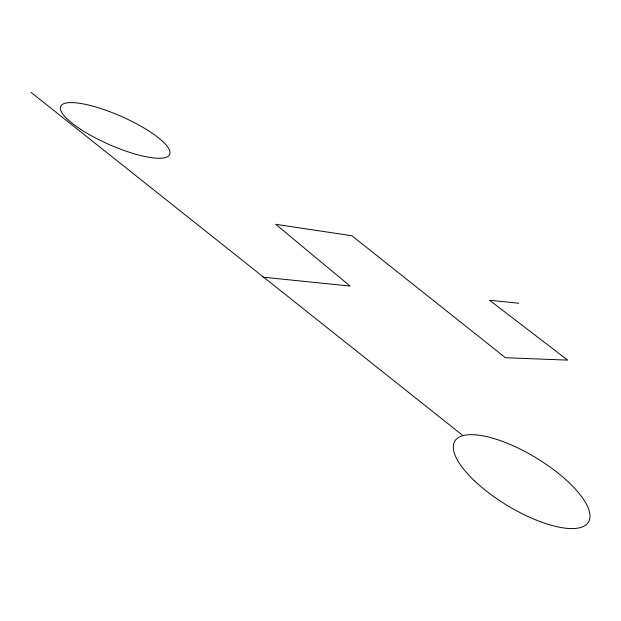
<?xml version="1.0" encoding="UTF-8"?>
<svg xmlns="http://www.w3.org/2000/svg" width="621" height="621" viewBox="0 0 621 621"><rect width="100%" height="100%" fill="white"/><g stroke="black" fill="none" stroke-linecap="round" stroke-linejoin="round"><path stroke-width="0.93" d="M262.908 277.176L350.104 286.056L275.724 224.305L351.921 235.755L505.416 357.704L567.664 360.126L489.519 300.254L518.737 303.227M31.05 92.382L462.226 435.026M80.746 129.385A59.569 15.315 23.8 0 0 169.347 155.079A59.569 15.315 23.8 0 0 95.386 106.874A59.569 15.315 23.8 0 0 80.746 129.385M474.343 480.701A78.13 27.836 31.2 0 0 588.009 522.781A78.13 27.836 31.2 0 0 502.505 441.415A78.13 27.836 31.2 0 0 474.343 480.701"/></g></svg>
